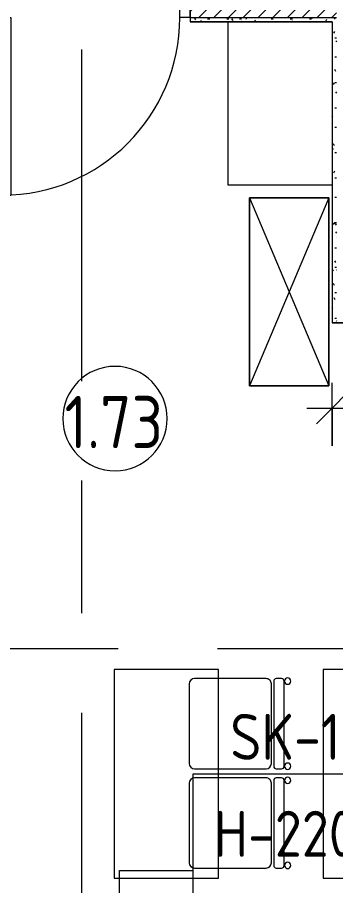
# Model space of a CAD drawing. Header units: millimetres. Extents: x 1322 to 199238, y -8553 to 29000.
# Drawn here: x 34870 to 36395, y 2465 to 6621 of the extents above; entities that cross this region are included whole.
import ezdxf

# ---------------------------------------------------------------- set-up
doc = ezdxf.new("R2010")
doc.units = ezdxf.units.MM
doc.linetypes.add('Осевая', pattern=[3175, 635, -476.25, 1587.5, -476.25])
for name, color, linetype, lineweight in [('A-ANNO-DIMS', 7, 'Continuous', 9), ('A-ANNO-DIMS-100', 7, 'Continuous', 9), ('A-AREA-IDEN', 7, 'Continuous', 9), ('A-DOOR', 7, 'Continuous', 9), ('A-DOOR-1', 7, 'Continuous', 13), ('A-DOOR-FRAM', 7, 'Continuous', 13), ('A-WALL', 7, 'Continuous', 9), ('E-ELEC-FIXT-IDEN', 7, 'Continuous', 9), ('I-WALL', 7, 'Continuous', 9), ('Оси-2', 7, 'Осевая', 9)]:
    doc.layers.add(name, color=color, linetype=linetype, lineweight=lineweight)
for name, color, linetype, lineweight, true_color in [('A-WALL-1', 7, 'Continuous', 9, 0x3c3c3c), ('A-WALL-FNSH-1', 7, 'Continuous', 9, 0x3c3c3c), ('I-FURN-1', 7, 'Continuous', 9, 0xf0f0f0)]:
    doc.layers.add(name, color=color, linetype=linetype, lineweight=lineweight, true_color=true_color)
doc.styles.add('GOST Common_3', font='GOST_Common.ttf', dxfattribs={"width": 0.9, "height": 220})
doc.styles.add('GOST Common_4', font='GOST_Common.ttf', dxfattribs={"width": 0.9, "height": 250})
doc.styles.add('ISOCPEUR', font='isocpeur.ttf', dxfattribs={"width": 0.9, "height": 250})
doc.dimstyles.new('ISO-2_5_0_9К_БОЛЬШОЙ_1', dxfattribs={"dimscale": 304.8, "dimtxt": 248.995294, "dimasz": 0.492126, "dimexe": 0.393701, "dimexo": 0.984252, "dimgap": 0, "dimtad": 1, "dimdec": 0, "dimrnd": 10, "dimzin": 0, "dimdsep": 46, "dimtxsty": 'ISOCPEUR', "dimblk1": 'OBLIQUE', "dimblk2": 'OBLIQUE', "dimsah": 1, "dimcen": 0.09, "dimdle": 0.393701, "dimazin": 0, "dimtfac": 1, "dimtdec": 4, "dimtix": 1, "dimtmove": 0, "dimatfit": 3, "dimfxl": 1, "dimtvp": 1, "dimtolj": 1, "dimtzin": 0, "dimarcsym": 2})
pattern_1 = [(0, (-75531.326, 0), (121.92, 30.48), [10.058, -81.382, 10.058, -81.382, -487.68]), (0, (-75531.326, 0), (121.92, 30.48), [-182.88, 10.058, -172.822, 10.058, -81.382, -213.36]), (0, (-75531.326, 0), (121.92, 30.48), [-457.2, 10.058, -50.902, 10.058, -142.342]), (120, (-75485.606, 15.24), (-87.356454, 90.345817), [10.058, -81.382, 10.058, -81.382, -487.68]), (120, (-75485.606, 15.24), (-87.356454, 90.345817), [-182.88, 10.058, -172.822, 10.058, -81.382, -213.36]), (120, (-75485.606, 15.24), (-87.356454, 90.345817), [-457.2, 10.058, -50.902, 10.058, -142.342]), (240, (-75470.366, 76.2), (-34.563546, -120.825817), [10.058, -81.382, 10.058, -81.382, -487.68]), (240, (-75470.366, 76.2), (-34.563546, -120.825817), [-182.88, 10.058, -172.822, 10.058, -81.382, -213.36]), (240, (-75470.366, 76.2), (-34.563546, -120.825817), [-457.2, 10.058, -50.902, 10.058, -142.342])]

# ---------------------------------------------------------------- blocks, each defined once
blk = doc.blocks.new('110_Дверь_СКБ_1Ст_Внутренняя1 - Д-8 950x2100h_охрана-32224770-План размещения напольных электротехнических лючков и розеток 1 этажа в осях 23_1-33')
at = {"layer": 'A-DOOR'}
blk.add_arc((437.5, 40), 850, 90, 180, dxfattribs=at)
at = {"layer": 'A-DOOR-1'}
for p, q in [((437.5, 890), (397.5, 890)), ((397.5, 40), (397.5, 890)), ((437.5, 890), (437.5, 40)), ((437.5, 40), (397.5, 40))]:
    blk.add_line(p, q, dxfattribs=at)
at = {"layer": 'A-DOOR-FRAM'}
for p, q in [((-462.5, 40), (-462.5, -40)), ((-462.5, 40), (-412.5, 40)), ((-412.5, 40), (-412.5, 0)), ((-402.5, 0), (-412.5, 0)), ((-402.5, 0), (-402.5, -40)), ((427.5, 0), (427.5, -40)), ((437.5, 0), (427.5, 0)), ((437.5, 40), (437.5, 0)), ((437.5, 40), (487.5, 40)), ((487.5, 40), (487.5, -40)), ((-462.5, -40), (-402.5, -40)), ((427.5, -40), (487.5, -40))]:
    blk.add_line(p, q, dxfattribs=at)
blk = doc.blocks.new('Стол базовый прямоугольный - 1_89-25401668-План размещения напольных электротехнических лючков и розеток 1 этажа в осях 23_1-33')
at = {"layer": 'I-FURN-1'}
for p, q in [((500, 250), (-500, 250)), ((-500, 250), (-500, -250)), ((500, -250), (500, 250)), ((-500, -250), (500, -250))]:
    blk.add_line(p, q, dxfattribs=at)
blk = doc.blocks.new('M_Стул-Breuer - 1_87-25466819-План размещения напольных электротехнических лючков и розеток 1 этажа в осях 23_1-33')
at = {"layer": 'I-FURN-1'}
for p, q in [((-215.9, 215.9), (-215.9, 100)), ((190.5, 241.3), (-190.5, 241.3)), ((215.9, 100), (215.9, 215.9)), ((-215.9, 100), (-215.9, -127)), ((215.9, -127), (215.9, 100)), ((203.2, -163.5), (-203.2, -163.5)), ((-190.5, -152.4), (190.5, -152.4)), ((-215.9, -176.2), (-215.9, -200.8)), ((215.9, -200.8), (215.9, -176.2)), ((-203.2, -213.5), (203.2, -213.5))]:
    blk.add_line(p, q, dxfattribs=at)
for centre, radius, start, end in [((-190.5, 215.9), 25.4, 90, 180), ((190.5, 215.9), 25.4, 0, 90), ((-190.5, -127), 25.4, 180, 270), ((-203.2, -176.2), 12.7, 90, 180), ((190.5, -127), 25.4, 270, 360), ((203.2, -176.2), 12.7, 360, 90), ((-203.2, -200.8), 12.7, 180, 270), ((203.2, -200.8), 12.7, 270, 360), ((-203.5, -230.6), 15.1, 360, 180), ((-203.5, -230.6), 15.1, 180, 360), ((203.7, -230.6), 15.1, 360, 180), ((203.7, -230.6), 15.1, 180, 360)]:
    blk.add_arc(centre, radius, start, end, dxfattribs=at)
blk = doc.blocks.new('Шкаф параметрический - 1_268-V67-План размещения напольных электротехнических лючков и розеток 1 этажа в осях 23_1-33')
at = {"layer": 'I-FURN-1'}
for p, q in [((0, 0), (900, 380)), ((0, 380), (900, 0)), ((900, 380), (0, 380)), ((0, 380), (0, 0)), ((0, 0), (0, 380)), ((0, 380), (900, 380)), ((900, 0), (900, 380)), ((900, 380), (900, 0)), ((0, 0), (900, 0)), ((900, 0), (0, 0))]:
    blk.add_line(p, q, dxfattribs=at)
blk = doc.blocks.new('Стол базовый прямоугольный - 1_190-25588265-План размещения напольных электротехнических лючков и розеток 1 этажа в осях 23_1-33')
at = {"layer": 'I-FURN-1'}
for p, q in [((390, 250), (-390, 250)), ((-390, 250), (-390, -250))]:
    blk.add_line(p, q, dxfattribs=at)
blk = doc.blocks.new('Марка_Помещения - Номер-25198446-План размещения напольных электротехнических лючков и розеток 1 этажа в осях 23_1-33')
at = {"layer": 'A-AREA-IDEN'}
for start, end in [(360, 180), (180, 360)]:
    blk.add_arc((0, 0), 2.5, start, end, dxfattribs=at)
blk = doc.blocks.new('DIMBLOCK38-План размещения напольных электротехнических лючков и розеток 1 этажа в осях 23_1-33')
at = {"layer": 'A-ANNO-DIMS-100'}
for p, q in [((36377.7, 4570.5), (36377.7, 4870.8)), ((38497.4, 4700), (38497.4, 4870.8)), ((36257.7, 4750.8), (38617.4, 4750.8)), ((36377.7, 4750.8), (36377.7, 4570.5)), ((38497.4, 4750.8), (38497.4, 4700))]:
    blk.add_line(p, q, dxfattribs=at)
at = {"layer": 'A-ANNO-DIMS-100', "lineweight": 20}
for p, q in [((36377.7, 4750.8), (36452.7, 4825.8)), ((38497.4, 4750.8), (38572.4, 4825.8)), ((36377.7, 4750.8), (36302.7, 4675.8)), ((38497.4, 4750.8), (38422.4, 4675.8))]:
    blk.add_line(p, q, dxfattribs=at)
at = {"layer": 'A-ANNO-DIMS-100', "color": 0, "insert": (37143.1, 5077.4), "char_height": 250, "width": 706.764, "attachment_point": 1, "line_spacing_factor": 1.149209, "style": 'ISOCPEUR'}
blk.add_mtext('2120', dxfattribs=at)
blk = doc.blocks.new('_Oblique')
at = {"color": 0, "linetype": 'ByBlock', "lineweight": -2}
blk.add_line((-0.5, -0.5), (0.5, 0.5), dxfattribs=at)

msp = doc.modelspace()

# ---------------------------------------------------------------- hatches: boundary and pattern name
at = {"layer": 'I-WALL'}
h = msp.add_hatch(dxfattribs=at)
h.set_pattern_fill('FP_3', color=256, style=0, pattern_type=2)
h.set_pattern_definition([(45, (-75531.326, 0), (-35.35534, 35.35534), [])])
h.paths.add_polyline_path([(36280.7, 6620), (36398.7, 6620), (36398.7, 6700), (35698.7, 6700), (35698.7, 6620), (36114.5, 6620)])
h.paths.add_polyline_path([(34218.7, 6620), (34748.7, 6620), (34748.7, 6700), (34218.7, 6700)])
h = msp.add_hatch(dxfattribs=at)
h.set_pattern_fill('FP_31', color=256, style=0, pattern_type=2)
h.set_pattern_definition(pattern_1)
h.paths.add_polyline_path([(36378.7, 6600), (36398.7, 6600), (36398.7, 6620), (35698.7, 6620), (35698.7, 6600), (36377.7, 6600)])
h.paths.add_polyline_path([(34748.7, 6600), (34748.7, 6620), (34218.7, 6620), (34218.7, 6600), (34239.7, 6600)])
h = msp.add_hatch(dxfattribs=at)
h.set_pattern_fill('FP_31', color=256, style=0, pattern_type=2)
h.set_pattern_definition(pattern_1)
h.paths.add_polyline_path([(36398.7, 5160), (36398.7, 6600), (36378.7, 6600), (36378.7, 5160)])

# ---------------------------------------------------------------- linework, layer by layer
at = {"layer": 'A-WALL'}
for q in [(35698.7, 6600), (36378.7, 5160)]:
    msp.add_line((36378.7, 6600), q, dxfattribs=at)
at = {"layer": 'A-WALL-1'}
for p, q in [((35698.7, 6720), (35698.7, 6600)), ((35698.7, 6620), (36398.7, 6620)), ((36378.7, 5160), (41848.7, 5160))]:
    msp.add_line(p, q, dxfattribs=at)
at = {"layer": 'A-WALL-FNSH-1'}
for p, q in [((35698.7, 6600), (35698.7, 6599)), ((35698.7, 6599), (36377.7, 6599)), ((36377.7, 6599), (36377.7, 5159)), ((36377.7, 5159), (41848.7, 5159))]:
    msp.add_line(p, q, dxfattribs=at)
at = {"layer": 'E-ELEC-FIXT-IDEN'}
for p, q in [((35359, 2536.6), (35712, 2536.6)), ((35359, 330), (35359, 2536.6))]:
    msp.add_line(p, q, dxfattribs=at)
at = {"layer": 'E-ELEC-FIXT-IDEN', "flags": 128}
msp.add_lwpolyline([(35712, 3000.6), (37132.4, 3000.6), (37132.4, 2072.6), (35712, 2072.6)], close=True, dxfattribs=at)
at = {"layer": 'Оси-2'}
for p, q in [((35178.7, 593.7), (35178.7, 19528.3)), ((9318.1, 3600), (47228.7, 3600))]:
    msp.add_line(p, q, dxfattribs=at)

# ---------------------------------------------------------------- block references
at = {"layer": 'A-AREA-IDEN', "xscale": 99.99999999999993, "yscale": 99.99999999999993, "zscale": 99.99999999999993}
msp.add_blockref('Марка_Помещения - Номер-25198446-План размещения напольных электротехнических лючков и розеток 1 этажа в осях 23_1-33', (35338.3, 4700.4), dxfattribs=at)
at = {"layer": 'A-DOOR', "rotation": 180}
msp.add_blockref('110_Дверь_СКБ_1Ст_Внутренняя1 - Д-8 950x2100h_охрана-32224770-План размещения напольных электротехнических лючков и розеток 1 этажа в осях 23_1-33', (35236.2, 6660), dxfattribs=at)
at = {"layer": 'I-FURN-1'}
for name, p, rotation in [('Стол базовый прямоугольный - 1_190-25588265-План размещения напольных электротехнических лючков и розеток 1 этажа в осях 23_1-33', (36128.7, 6210), 90), ('Шкаф параметрический - 1_268-V67-План размещения напольных электротехнических лючков и розеток 1 этажа в осях 23_1-33', (35982.2, 5757.2), 269.9999999999994), ('Стол базовый прямоугольный - 1_89-25401668-План размещения напольных электротехнических лючков и розеток 1 этажа в осях 23_1-33', (35584.8, 3000), 90), ('Стол базовый прямоугольный - 1_89-25401668-План размещения напольных электротехнических лючков и розеток 1 этажа в осях 23_1-33', (36584.8, 3000), 90), ('M_Стул-Breuer - 1_87-25466819-План размещения напольных электротехнических лючков и розеток 1 этажа в осях 23_1-33', (35934.8, 3240), 90.00000000000006), ('M_Стул-Breuer - 1_87-25466819-План размещения напольных электротехнических лючков и розеток 1 этажа в осях 23_1-33', (35934.8, 2765), 90.00000000000006)]:
    msp.add_blockref(name, p, dxfattribs=dict(at, rotation=rotation))

# ---------------------------------------------------------------- texts
at = {"layer": 'A-AREA-IDEN', "insert": (35096.4, 4808.9), "char_height": 250, "width": 606.076, "attachment_point": 1, "style": 'GOST Common_4'}
msp.add_mtext('1.73', dxfattribs=at)
at = {"layer": 'E-ELEC-FIXT-IDEN', "char_height": 220, "attachment_point": 1, "style": 'GOST Common_3'}
for s, insert, width in [('SK-1', (35890.3, 3287), 656.582), ('H-2200 ', (35812, 2823), 1096.708)]:
    msp.add_mtext(s, dxfattribs=dict(at, insert=insert, width=width))

# ---------------------------------------------------------------- dimensions: what is measured, and where the dimension line sits
at = {"layer": 'A-ANNO-DIMS'}
dim = msp.add_linear_dim(base=(38497.4, 4750.8), p1=(36377.7, 4870.5), p2=(38497.4, 5000), dimstyle='ISO-2_5_0_9К_БОЛЬШОЙ_1', override={"dimpost": '<>', "dimfxl": 2123.700963}, dxfattribs=at)
dim.commit()
dim.dimension.update_dxf_attribs({"geometry": 'DIMBLOCK38-План размещения напольных электротехнических лючков и розеток 1 этажа в осях 23_1-33', "text_midpoint": (37437.5, 4875.8)})

doc.saveas('drawing.dxf')
